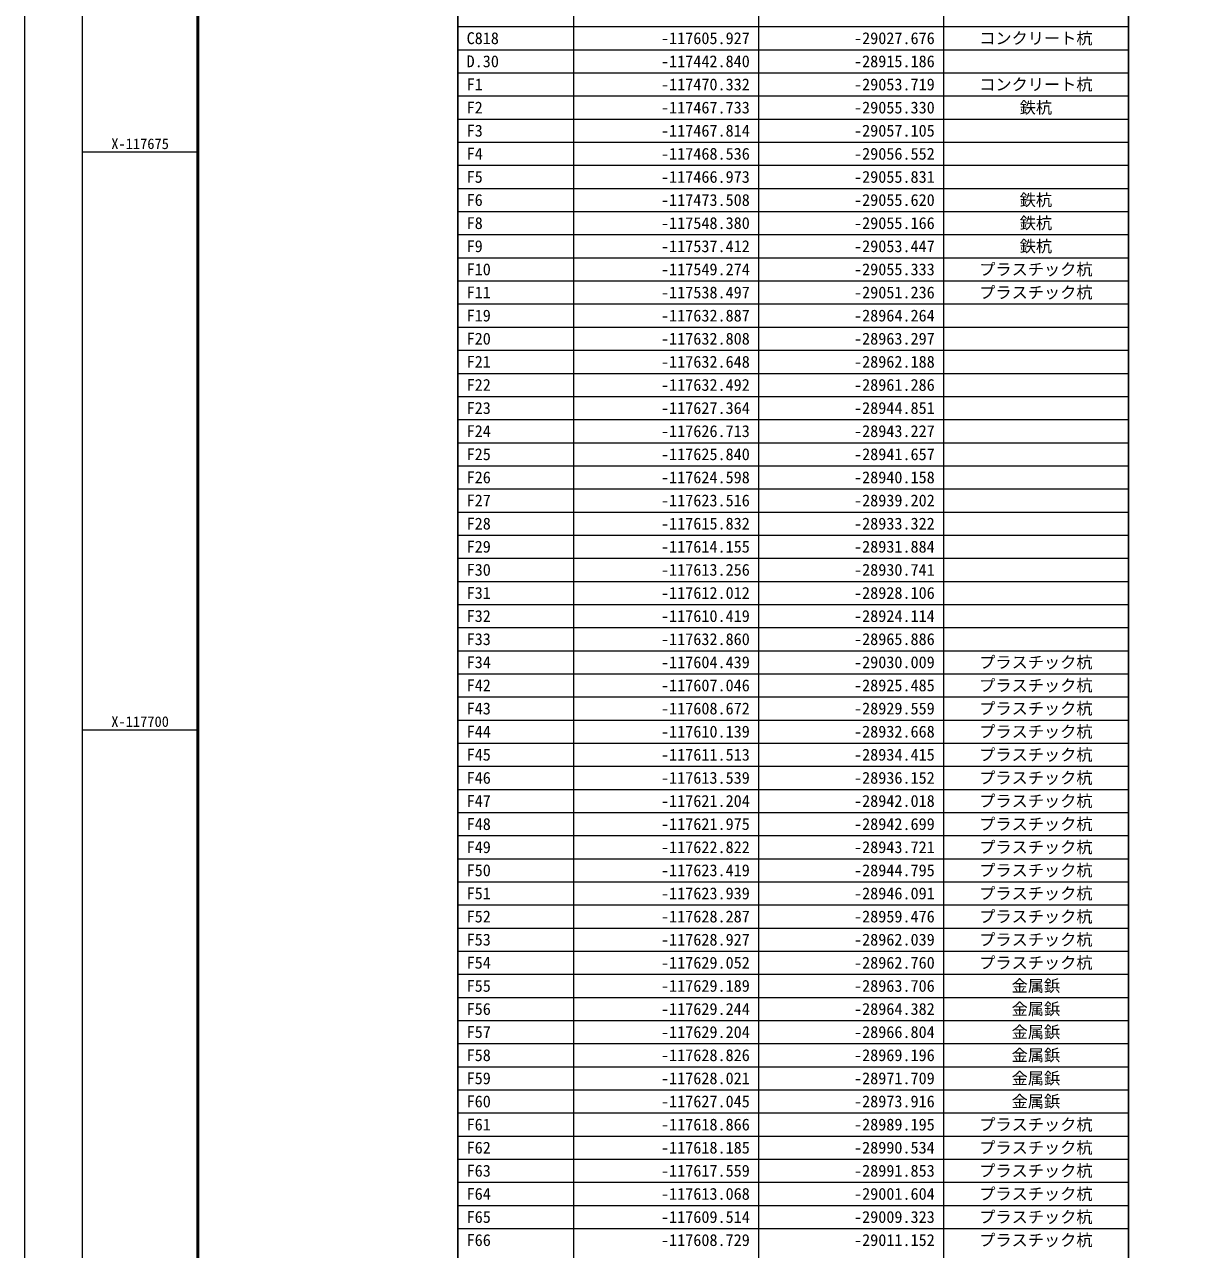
# Model space of a CAD drawing. Units: millimetres on the paper, enlarged 250 times. Extents: x -29071210 to -28860960, y -117775216 to -117329466.
# Drawn here: x -29071210 to -29020469, y -117722473 to -117669473 of the extents above; entities that cross this region are included whole.
import ezdxf
from ezdxf.enums import TextEntityAlignment as Align

# ---------------------------------------------------------------- set-up
doc = ezdxf.new("R2010")
doc.units = ezdxf.units.MM
doc.header["$LTSCALE"] = 250
doc.layers.add('S-SUV-HTXT', color=7, linetype='Continuous', lineweight=13)
doc.layers.add('S-SUV-TTL', color=7, linetype='Continuous', lineweight=15)
doc.styles.add('ＭＳ ゴシック', font='')
doc.styles.get('ＭＳ ゴシック').set_extended_font_data('MS Gothic')

msp = doc.modelspace()

# ---------------------------------------------------------------- linework, layer by layer
at = {"layer": 'S-SUV-HTXT', "lineweight": 25}
for p, q in [((-29052459.7, -117648565.9), (-29052459.7, -117762565.9)), ((-29023459.7, -117762565.9), (-29023459.7, -117648565.9))]:
    msp.add_line(p, q, dxfattribs=at)
at = {"layer": 'S-SUV-HTXT'}
for p, q in [((-29047459.7, -117648565.9), (-29047459.7, -117762565.9)), ((-29039459.7, -117648565.9), (-29039459.7, -117762565.9)), ((-29031459.7, -117648565.9), (-29031459.7, -117762565.9)), ((-29052459.7, -117669565.9), (-29023459.7, -117669565.9)), ((-29052459.7, -117670565.9), (-29023459.7, -117670565.9)), ((-29052459.7, -117671565.9), (-29023459.7, -117671565.9)), ((-29052459.7, -117672565.9), (-29023459.7, -117672565.9)), ((-29052459.7, -117673565.9), (-29023459.7, -117673565.9)), ((-29052459.7, -117674565.9), (-29023459.7, -117674565.9)), ((-29052459.7, -117675565.9), (-29023459.7, -117675565.9)), ((-29052459.7, -117676565.9), (-29023459.7, -117676565.9)), ((-29052459.7, -117677565.9), (-29023459.7, -117677565.9)), ((-29052459.7, -117678565.9), (-29023459.7, -117678565.9)), ((-29052459.7, -117679565.9), (-29023459.7, -117679565.9)), ((-29052459.7, -117680565.9), (-29023459.7, -117680565.9)), ((-29052459.7, -117681565.9), (-29023459.7, -117681565.9)), ((-29052459.7, -117682565.9), (-29023459.7, -117682565.9)), ((-29052459.7, -117683565.9), (-29023459.7, -117683565.9)), ((-29052459.7, -117684565.9), (-29023459.7, -117684565.9)), ((-29052459.7, -117685565.9), (-29023459.7, -117685565.9)), ((-29052459.7, -117686565.9), (-29023459.7, -117686565.9)), ((-29052459.7, -117687565.9), (-29023459.7, -117687565.9)), ((-29052459.7, -117688565.9), (-29023459.7, -117688565.9)), ((-29052459.7, -117689565.9), (-29023459.7, -117689565.9)), ((-29052459.7, -117690565.9), (-29023459.7, -117690565.9)), ((-29052459.7, -117691565.9), (-29023459.7, -117691565.9)), ((-29052459.7, -117692565.9), (-29023459.7, -117692565.9)), ((-29052459.7, -117693565.9), (-29023459.7, -117693565.9)), ((-29052459.7, -117694565.9), (-29023459.7, -117694565.9)), ((-29052459.7, -117695565.9), (-29023459.7, -117695565.9)), ((-29052459.7, -117696565.9), (-29023459.7, -117696565.9)), ((-29052459.7, -117697565.9), (-29023459.7, -117697565.9)), ((-29052459.7, -117698565.9), (-29023459.7, -117698565.9)), ((-29052459.7, -117699565.9), (-29023459.7, -117699565.9)), ((-29052459.7, -117700565.9), (-29023459.7, -117700565.9)), ((-29052459.7, -117701565.9), (-29023459.7, -117701565.9)), ((-29052459.7, -117702565.9), (-29023459.7, -117702565.9)), ((-29052459.7, -117703565.9), (-29023459.7, -117703565.9)), ((-29052459.7, -117704565.9), (-29023459.7, -117704565.9)), ((-29052459.7, -117705565.9), (-29023459.7, -117705565.9)), ((-29052459.7, -117706565.9), (-29023459.7, -117706565.9)), ((-29052459.7, -117707565.9), (-29023459.7, -117707565.9)), ((-29052459.7, -117708565.9), (-29023459.7, -117708565.9)), ((-29052459.7, -117709565.9), (-29023459.7, -117709565.9)), ((-29052459.7, -117710565.9), (-29023459.7, -117710565.9)), ((-29052459.7, -117711565.9), (-29023459.7, -117711565.9)), ((-29052459.7, -117712565.9), (-29023459.7, -117712565.9)), ((-29052459.7, -117713565.9), (-29023459.7, -117713565.9)), ((-29052459.7, -117714565.9), (-29023459.7, -117714565.9)), ((-29052459.7, -117715565.9), (-29023459.7, -117715565.9)), ((-29052459.7, -117716565.9), (-29023459.7, -117716565.9)), ((-29052459.7, -117717565.9), (-29023459.7, -117717565.9)), ((-29052459.7, -117718565.9), (-29023459.7, -117718565.9)), ((-29052459.7, -117719565.9), (-29023459.7, -117719565.9)), ((-29052459.7, -117720565.9), (-29023459.7, -117720565.9)), ((-29052459.7, -117721565.9), (-29023459.7, -117721565.9))]:
    msp.add_line(p, q, dxfattribs=at)
at = {"layer": 'S-SUV-TTL'}
for p, q in [((-29063709.7, -117675000), (-29068709.7, -117675000)), ((-29063709.7, -117700000), (-29068709.7, -117700000))]:
    msp.add_line(p, q, dxfattribs=at)
for points in [[(-29071209.7, -117775215.9), (-28860959.7, -117775215.9), (-28860959.7, -117329465.9), (-29071209.7, -117329465.9)], [(-29068709.7, -117772715.9), (-28863459.7, -117772715.9), (-28863459.7, -117331965.9), (-29068709.7, -117331965.9)]]:
    msp.add_lwpolyline(points, close=True, dxfattribs=at)
at = {"layer": 'S-SUV-TTL', "color": 2, "lineweight": 50}
msp.add_lwpolyline([(-29063709.7, -117767715.9), (-28868459.7, -117767715.9), (-28868459.7, -117336965.9), (-29063709.7, -117336965.9)], close=True, dxfattribs=at)

# ---------------------------------------------------------------- texts
at = {"layer": 'S-SUV-HTXT', "style": 'ＭＳ ゴシック'}
for s, p in [('C818', (-29052084.7, -117670065.9)), ('D.30', (-29052084.7, -117671065.9)), ('F1', (-29052084.7, -117672065.9)), ('F2', (-29052084.7, -117673065.9)), ('F3', (-29052084.7, -117674065.9)), ('F4', (-29052084.7, -117675065.9)), ('F5', (-29052084.7, -117676065.9)), ('F6', (-29052084.7, -117677065.9)), ('F8', (-29052084.7, -117678065.9)), ('F9', (-29052084.7, -117679065.9)), ('F10', (-29052084.7, -117680065.9)), ('F11', (-29052084.7, -117681065.9)), ('F19', (-29052084.7, -117682065.9)), ('F20', (-29052084.7, -117683065.9)), ('F21', (-29052084.7, -117684065.9)), ('F22', (-29052084.7, -117685065.9)), ('F23', (-29052084.7, -117686065.9)), ('F24', (-29052084.7, -117687065.9)), ('F25', (-29052084.7, -117688065.9)), ('F26', (-29052084.7, -117689065.9)), ('F27', (-29052084.7, -117690065.9)), ('F28', (-29052084.7, -117691065.9)), ('F29', (-29052084.7, -117692065.9)), ('F30', (-29052084.7, -117693065.9)), ('F31', (-29052084.7, -117694065.9)), ('F32', (-29052084.7, -117695065.9)), ('F33', (-29052084.7, -117696065.9)), ('F34', (-29052084.7, -117697065.9)), ('F42', (-29052084.7, -117698065.9)), ('F43', (-29052084.7, -117699065.9)), ('F44', (-29052084.7, -117700065.9)), ('F45', (-29052084.7, -117701065.9)), ('F46', (-29052084.7, -117702065.9)), ('F47', (-29052084.7, -117703065.9)), ('F48', (-29052084.7, -117704065.9)), ('F49', (-29052084.7, -117705065.9)), ('F50', (-29052084.7, -117706065.9)), ('F51', (-29052084.7, -117707065.9)), ('F52', (-29052084.7, -117708065.9)), ('F53', (-29052084.7, -117709065.9)), ('F54', (-29052084.7, -117710065.9)), ('F55', (-29052084.7, -117711065.9)), ('F56', (-29052084.7, -117712065.9)), ('F57', (-29052084.7, -117713065.9)), ('F58', (-29052084.7, -117714065.9)), ('F59', (-29052084.7, -117715065.9)), ('F60', (-29052084.7, -117716065.9)), ('F61', (-29052084.7, -117717065.9)), ('F62', (-29052084.7, -117718065.9)), ('F63', (-29052084.7, -117719065.9)), ('F64', (-29052084.7, -117720065.9)), ('F65', (-29052084.7, -117721065.9)), ('F66', (-29052084.7, -117722065.9))]:
    msp.add_text(s, height=513.2, dxfattribs=at).set_placement(p, align=Align.MIDDLE_LEFT)
for s, p in [('-117605.927', (-29039834.7, -117670065.9)), ('-29027.676', (-29031834.7, -117670065.9)), ('-117442.840', (-29039834.7, -117671065.9)), ('-28915.186', (-29031834.7, -117671065.9)), ('-117470.332', (-29039834.7, -117672065.9)), ('-29053.719', (-29031834.7, -117672065.9)), ('-117467.733', (-29039834.7, -117673065.9)), ('-29055.330', (-29031834.7, -117673065.9)), ('-117467.814', (-29039834.7, -117674065.9)), ('-29057.105', (-29031834.7, -117674065.9)), ('-117468.536', (-29039834.7, -117675065.9)), ('-29056.552', (-29031834.7, -117675065.9)), ('-117466.973', (-29039834.7, -117676065.9)), ('-29055.831', (-29031834.7, -117676065.9)), ('-117473.508', (-29039834.7, -117677065.9)), ('-29055.620', (-29031834.7, -117677065.9)), ('-117548.380', (-29039834.7, -117678065.9)), ('-29055.166', (-29031834.7, -117678065.9)), ('-117537.412', (-29039834.7, -117679065.9)), ('-29053.447', (-29031834.7, -117679065.9)), ('-117549.274', (-29039834.7, -117680065.9)), ('-29055.333', (-29031834.7, -117680065.9)), ('-117538.497', (-29039834.7, -117681065.9)), ('-29051.236', (-29031834.7, -117681065.9)), ('-117632.887', (-29039834.7, -117682065.9)), ('-28964.264', (-29031834.7, -117682065.9)), ('-117632.808', (-29039834.7, -117683065.9)), ('-28963.297', (-29031834.7, -117683065.9)), ('-117632.648', (-29039834.7, -117684065.9)), ('-28962.188', (-29031834.7, -117684065.9)), ('-117632.492', (-29039834.7, -117685065.9)), ('-28961.286', (-29031834.7, -117685065.9)), ('-117627.364', (-29039834.7, -117686065.9)), ('-28944.851', (-29031834.7, -117686065.9)), ('-117626.713', (-29039834.7, -117687065.9)), ('-28943.227', (-29031834.7, -117687065.9)), ('-117625.840', (-29039834.7, -117688065.9)), ('-28941.657', (-29031834.7, -117688065.9)), ('-117624.598', (-29039834.7, -117689065.9)), ('-28940.158', (-29031834.7, -117689065.9)), ('-117623.516', (-29039834.7, -117690065.9)), ('-28939.202', (-29031834.7, -117690065.9)), ('-117615.832', (-29039834.7, -117691065.9)), ('-28933.322', (-29031834.7, -117691065.9)), ('-117614.155', (-29039834.7, -117692065.9)), ('-28931.884', (-29031834.7, -117692065.9)), ('-117613.256', (-29039834.7, -117693065.9)), ('-28930.741', (-29031834.7, -117693065.9)), ('-117612.012', (-29039834.7, -117694065.9)), ('-28928.106', (-29031834.7, -117694065.9)), ('-117610.419', (-29039834.7, -117695065.9)), ('-28924.114', (-29031834.7, -117695065.9)), ('-117632.860', (-29039834.7, -117696065.9)), ('-28965.886', (-29031834.7, -117696065.9)), ('-117604.439', (-29039834.7, -117697065.9)), ('-29030.009', (-29031834.7, -117697065.9)), ('-117607.046', (-29039834.7, -117698065.9)), ('-28925.485', (-29031834.7, -117698065.9)), ('-117608.672', (-29039834.7, -117699065.9)), ('-28929.559', (-29031834.7, -117699065.9)), ('-117610.139', (-29039834.7, -117700065.9)), ('-28932.668', (-29031834.7, -117700065.9)), ('-117611.513', (-29039834.7, -117701065.9)), ('-28934.415', (-29031834.7, -117701065.9)), ('-117613.539', (-29039834.7, -117702065.9)), ('-28936.152', (-29031834.7, -117702065.9)), ('-117621.204', (-29039834.7, -117703065.9)), ('-28942.018', (-29031834.7, -117703065.9)), ('-117621.975', (-29039834.7, -117704065.9)), ('-28942.699', (-29031834.7, -117704065.9)), ('-117622.822', (-29039834.7, -117705065.9)), ('-28943.721', (-29031834.7, -117705065.9)), ('-117623.419', (-29039834.7, -117706065.9)), ('-28944.795', (-29031834.7, -117706065.9)), ('-117623.939', (-29039834.7, -117707065.9)), ('-28946.091', (-29031834.7, -117707065.9)), ('-117628.287', (-29039834.7, -117708065.9)), ('-28959.476', (-29031834.7, -117708065.9)), ('-117628.927', (-29039834.7, -117709065.9)), ('-28962.039', (-29031834.7, -117709065.9)), ('-117629.052', (-29039834.7, -117710065.9)), ('-28962.760', (-29031834.7, -117710065.9)), ('-117629.189', (-29039834.7, -117711065.9)), ('-28963.706', (-29031834.7, -117711065.9)), ('-117629.244', (-29039834.7, -117712065.9)), ('-28964.382', (-29031834.7, -117712065.9)), ('-117629.204', (-29039834.7, -117713065.9)), ('-28966.804', (-29031834.7, -117713065.9)), ('-117628.826', (-29039834.7, -117714065.9)), ('-28969.196', (-29031834.7, -117714065.9)), ('-117628.021', (-29039834.7, -117715065.9)), ('-28971.709', (-29031834.7, -117715065.9)), ('-117627.045', (-29039834.7, -117716065.9)), ('-28973.916', (-29031834.7, -117716065.9)), ('-117618.866', (-29039834.7, -117717065.9)), ('-28989.195', (-29031834.7, -117717065.9)), ('-117618.185', (-29039834.7, -117718065.9)), ('-28990.534', (-29031834.7, -117718065.9)), ('-117617.559', (-29039834.7, -117719065.9)), ('-28991.853', (-29031834.7, -117719065.9)), ('-117613.068', (-29039834.7, -117720065.9)), ('-29001.604', (-29031834.7, -117720065.9)), ('-117609.514', (-29039834.7, -117721065.9)), ('-29009.323', (-29031834.7, -117721065.9)), ('-117608.729', (-29039834.7, -117722065.9)), ('-29011.152', (-29031834.7, -117722065.9))]:
    msp.add_text(s, height=513.2, dxfattribs=at).set_placement(p, align=Align.MIDDLE_RIGHT)
for s, p in [('コンクリート杭', (-29027459.7, -117670065.9)), ('コンクリート杭', (-29027459.7, -117672065.9)), ('鉄杭', (-29027459.7, -117673065.9)), ('鉄杭', (-29027459.7, -117677065.9)), ('鉄杭', (-29027459.7, -117678065.9)), ('鉄杭', (-29027459.7, -117679065.9)), ('プラスチック杭', (-29027459.7, -117680065.9)), ('プラスチック杭', (-29027459.7, -117681065.9)), ('プラスチック杭', (-29027459.7, -117697065.9)), ('プラスチック杭', (-29027459.7, -117698065.9)), ('プラスチック杭', (-29027459.7, -117699065.9)), ('プラスチック杭', (-29027459.7, -117700065.9)), ('プラスチック杭', (-29027459.7, -117701065.9)), ('プラスチック杭', (-29027459.7, -117702065.9)), ('プラスチック杭', (-29027459.7, -117703065.9)), ('プラスチック杭', (-29027459.7, -117704065.9)), ('プラスチック杭', (-29027459.7, -117705065.9)), ('プラスチック杭', (-29027459.7, -117706065.9)), ('プラスチック杭', (-29027459.7, -117707065.9)), ('プラスチック杭', (-29027459.7, -117708065.9)), ('プラスチック杭', (-29027459.7, -117709065.9)), ('プラスチック杭', (-29027459.7, -117710065.9)), ('金属鋲', (-29027459.7, -117711065.9)), ('金属鋲', (-29027459.7, -117712065.9)), ('金属鋲', (-29027459.7, -117713065.9)), ('金属鋲', (-29027459.7, -117714065.9)), ('金属鋲', (-29027459.7, -117715065.9)), ('金属鋲', (-29027459.7, -117716065.9)), ('プラスチック杭', (-29027459.7, -117717065.9)), ('プラスチック杭', (-29027459.7, -117718065.9)), ('プラスチック杭', (-29027459.7, -117719065.9)), ('プラスチック杭', (-29027459.7, -117720065.9)), ('プラスチック杭', (-29027459.7, -117721065.9)), ('プラスチック杭', (-29027459.7, -117722065.9))]:
    msp.add_text(s, height=513.2, dxfattribs=at).set_placement(p, align=Align.MIDDLE_CENTER)
at = {"layer": 'S-SUV-TTL', "style": 'ＭＳ ゴシック'}
for s, p in [('X-117675', (-29066209.7, -117675000)), ('X-117700', (-29066209.7, -117700000))]:
    msp.add_text(s, height=458.2, dxfattribs=at).set_placement(p, align=Align.BOTTOM_CENTER)

doc.saveas('drawing.dxf')
